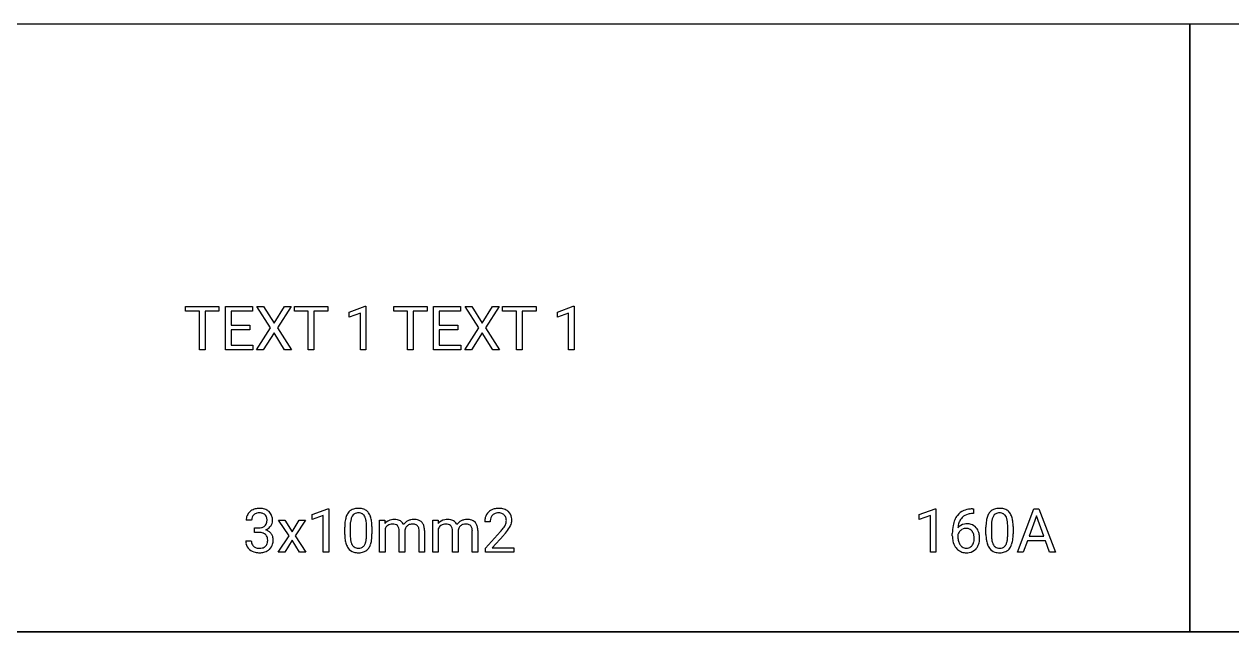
# Model space of a CAD drawing. Header units: metres. Extents: x 0 to 1062, y -1350 to 150.
# Drawn here: x 287.2 to 585.3, y 0 to 150 of the extents above; entities that cross this region are included whole.
import ezdxf

# ---------------------------------------------------------------- set-up
doc = ezdxf.new("R2010")
doc.units = ezdxf.units.M

msp = doc.modelspace()

# ---------------------------------------------------------------- linework, layer by layer
for p, q in [((575, 150), (175, 150)), ((575, 0), (575, 150)), ((975, 150), (575, 150)), ((575, 150), (575, 0)), ((327.04, 79.15), (327.04, 80.31)), ((327.04, 80.31), (335.29, 80.31)), ((330.47, 79.15), (327.04, 79.15)), ((330.47, 69.64), (330.47, 79.15)), ((335.29, 79.15), (331.86, 79.15)), ((331.86, 79.15), (331.86, 69.64)), ((335.29, 80.31), (335.29, 79.15)), ((336.87, 69.64), (336.87, 80.31)), ((336.87, 80.31), (343.58, 80.31)), ((343.58, 79.15), (338.28, 79.15)), ((338.28, 79.15), (338.28, 75.72)), ((343.58, 80.31), (343.58, 79.15)), ((348.04, 75.02), (344.66, 80.31)), ((344.66, 80.31), (346.31, 80.31)), ((346.31, 80.31), (348.88, 76.22)), ((348.88, 76.22), (351.43, 80.31)), ((353.09, 80.31), (349.72, 75.02)), ((351.43, 80.31), (353.09, 80.31)), ((353.92, 79.15), (353.92, 80.31)), ((353.92, 80.31), (362.17, 80.31)), ((357.34, 79.15), (353.92, 79.15)), ((357.34, 69.64), (357.34, 79.15)), ((362.17, 79.15), (358.74, 79.15)), ((358.74, 79.15), (358.74, 69.64)), ((362.17, 80.31), (362.17, 79.15)), ((367.47, 78.9), (371.36, 80.36)), ((367.47, 77.67), (367.47, 78.9)), ((370.21, 78.67), (367.47, 77.67)), ((370.21, 69.64), (370.21, 78.67)), ((371.36, 80.36), (371.57, 80.36)), ((371.57, 80.36), (371.57, 69.64)), ((378.43, 79.15), (378.43, 80.31)), ((378.43, 80.31), (386.68, 80.31)), ((381.85, 79.15), (378.43, 79.15)), ((381.85, 69.64), (381.85, 79.15)), ((386.68, 79.15), (383.25, 79.15)), ((383.25, 79.15), (383.25, 69.64)), ((386.68, 80.31), (386.68, 79.15)), ((388.26, 69.64), (388.26, 80.31)), ((388.26, 80.31), (394.96, 80.31)), ((394.96, 79.15), (389.67, 79.15)), ((389.67, 79.15), (389.67, 75.72)), ((394.96, 80.31), (394.96, 79.15)), ((399.42, 75.02), (396.05, 80.31)), ((396.05, 80.31), (397.69, 80.31)), ((397.69, 80.31), (400.26, 76.22)), ((400.26, 76.22), (402.82, 80.31)), ((404.48, 80.31), (401.11, 75.02)), ((402.82, 80.31), (404.48, 80.31)), ((405.31, 79.15), (405.31, 80.31)), ((405.31, 80.31), (413.56, 80.31)), ((408.73, 79.15), (405.31, 79.15)), ((408.73, 69.64), (408.73, 79.15)), ((413.56, 79.15), (410.13, 79.15)), ((410.13, 79.15), (410.13, 69.64)), ((413.56, 80.31), (413.56, 79.15)), ((418.86, 78.9), (422.74, 80.36)), ((418.86, 77.67), (418.86, 78.9)), ((421.59, 78.67), (418.86, 77.67)), ((421.59, 69.64), (421.59, 78.67)), ((422.74, 80.36), (422.96, 80.36)), ((422.96, 80.36), (422.96, 69.64)), ((338.28, 75.72), (342.9, 75.72)), ((342.9, 74.57), (338.28, 74.57)), ((338.28, 74.57), (338.28, 70.79)), ((342.9, 75.72), (342.9, 74.57)), ((344.58, 69.64), (348.04, 75.02)), ((349.72, 75.02), (353.17, 69.64)), ((389.67, 75.72), (394.29, 75.72)), ((394.29, 74.57), (389.67, 74.57)), ((389.67, 74.57), (389.67, 70.79)), ((394.29, 75.72), (394.29, 74.57)), ((395.97, 69.64), (399.42, 75.02)), ((401.11, 75.02), (404.56, 69.64)), ((348.88, 73.8), (346.24, 69.64)), ((351.5, 69.64), (348.88, 73.8)), ((400.26, 73.8), (397.63, 69.64)), ((402.89, 69.64), (400.26, 73.8)), ((331.86, 69.64), (330.47, 69.64)), ((343.65, 69.64), (336.87, 69.64)), ((338.28, 70.79), (343.65, 70.79)), ((343.65, 70.79), (343.65, 69.64)), ((346.24, 69.64), (344.58, 69.64)), ((353.17, 69.64), (351.5, 69.64)), ((358.74, 69.64), (357.34, 69.64)), ((371.57, 69.64), (370.21, 69.64)), ((383.25, 69.64), (381.85, 69.64)), ((395.04, 69.64), (388.26, 69.64)), ((389.67, 70.79), (395.04, 70.79)), ((395.04, 70.79), (395.04, 69.64)), ((397.63, 69.64), (395.97, 69.64)), ((404.56, 69.64), (402.89, 69.64)), ((410.13, 69.64), (408.73, 69.64)), ((422.96, 69.64), (421.59, 69.64)), ((358.32, 28.93), (362.2, 30.38)), ((362.2, 30.38), (362.42, 30.38)), ((362.42, 30.38), (362.42, 19.67)), ((508.19, 28.93), (512.08, 30.38)), ((512.08, 30.38), (512.29, 30.38)), ((512.29, 30.38), (512.29, 19.67)), ((521.33, 30.34), (521.58, 30.34)), ((521.58, 30.34), (521.58, 29.19)), ((532.42, 19.67), (536.5, 30.33)), ((536.5, 30.33), (537.73, 30.33)), ((537.73, 30.33), (541.81, 19.67)), ((343.36, 27.53), (342, 27.53)), ((352.62, 23.67), (350.02, 27.59)), ((350.02, 27.59), (351.59, 27.59)), ((351.59, 27.59), (353.33, 24.7)), ((353.33, 24.7), (355.09, 27.59)), ((356.67, 27.59), (354.07, 23.67)), ((355.09, 27.59), (356.67, 27.59)), ((358.32, 27.7), (358.32, 28.93)), ((361.05, 28.7), (358.32, 27.7)), ((361.05, 19.67), (361.05, 28.7)), ((374.94, 19.67), (374.94, 27.59)), ((374.94, 27.59), (376.22, 27.59)), ((376.22, 27.59), (376.26, 26.71)), ((388.09, 19.67), (388.09, 27.59)), ((388.09, 27.59), (389.37, 27.59)), ((389.37, 27.59), (389.41, 26.71)), ((402.25, 27.19), (400.9, 27.19)), ((508.19, 27.7), (508.19, 28.93)), ((510.93, 28.7), (508.19, 27.7)), ((510.93, 19.67), (510.93, 28.7)), ((521.58, 29.19), (521.33, 29.19)), ((537.11, 28.6), (535.3, 23.61)), ((538.93, 23.61), (537.11, 28.6)), ((344.08, 25.66), (345.1, 25.66)), ((344.08, 24.55), (344.08, 25.66)), ((345.1, 24.55), (344.08, 24.55)), ((366.34, 24.03), (366.34, 25.84)), ((367.7, 26.17), (367.7, 24)), ((371.72, 23.85), (371.72, 26.07)), ((373.07, 25.97), (373.07, 24.22)), ((376.3, 25.45), (376.3, 19.67)), ((379.81, 19.67), (379.81, 24.86)), ((381.17, 24.93), (381.17, 19.67)), ((384.7, 19.67), (384.7, 24.9)), ((386.05, 24.98), (386.05, 19.67)), ((389.44, 25.45), (389.44, 19.67)), ((392.96, 19.67), (392.96, 24.86)), ((394.32, 24.93), (394.32, 19.67)), ((397.84, 19.67), (397.84, 24.9)), ((399.2, 24.98), (399.2, 19.67)), ((401.1, 20.64), (404.79, 24.74)), ((405.59, 23.87), (402.74, 20.77)), ((516.34, 23.73), (516.34, 24.25)), ((517.7, 24.07), (517.7, 23.57)), ((524.64, 24.03), (524.64, 25.84)), ((525.99, 26.17), (525.99, 24)), ((530.01, 23.85), (530.01, 26.07)), ((531.37, 25.97), (531.37, 24.22)), ((341.91, 22.48), (343.27, 22.48)), ((349.94, 19.67), (352.62, 23.67)), ((353.35, 22.63), (351.52, 19.67)), ((355.18, 19.67), (353.35, 22.63)), ((354.07, 23.67), (356.75, 19.67)), ((534.88, 22.45), (533.87, 19.67)), ((539.34, 22.45), (534.88, 22.45)), ((535.3, 23.61), (538.93, 23.61)), ((540.36, 19.67), (539.34, 22.45)), ((351.52, 19.67), (349.94, 19.67)), ((356.75, 19.67), (355.18, 19.67)), ((362.42, 19.67), (361.05, 19.67)), ((376.3, 19.67), (374.94, 19.67)), ((381.17, 19.67), (379.81, 19.67)), ((386.05, 19.67), (384.7, 19.67)), ((389.44, 19.67), (388.09, 19.67)), ((394.32, 19.67), (392.96, 19.67)), ((399.2, 19.67), (397.84, 19.67)), ((401.1, 19.67), (401.1, 20.64)), ((408.09, 19.67), (401.1, 19.67)), ((402.74, 20.77), (408.09, 20.77)), ((408.09, 20.77), (408.09, 19.67)), ((512.29, 19.67), (510.93, 19.67)), ((533.87, 19.67), (532.42, 19.67)), ((541.81, 19.67), (540.36, 19.67)), ((175, 0), (575, 0)), ((662.5, 0), (262.5, 0)), ((575, 0), (975, 0))]:
    msp.add_line(p, q)
for centre, radius, start, end in [((345.02, 27.34), 3.1, 109.4923, 132.2591), ((345.19, 26.81), 3.67, 94.0186, 109.2749), ((345.28, 25.92), 4.56, 89.9538, 94.3439), ((345.32, 25.97), 4.51, 77.1833, 90.4936), ((345.67, 27.45), 2.99, 55.4019, 77.3239), ((345.84, 27.74), 2.65, 47.0236, 54.9155), ((369.22, 27.88), 2.53, 113.9045, 144.8711), ((369.54, 27.11), 3.36, 94.2783, 113.4357), ((369.7, 25.7), 4.78, 89.919, 94.9543), ((369.73, 26.05), 4.43, 79.8808, 90.3219), ((370, 27.48), 2.97, 59.7342, 80.2344), ((370.22, 27.9), 2.51, 36.1874, 59.1551), ((403.98, 27.34), 3.09, 109.3993, 133.7311), ((404.26, 26.51), 3.96, 93.838, 109.2571), ((404.38, 25.31), 5.16, 89.9476, 94.2489), ((404.42, 25.96), 4.52, 77.3427, 90.4709), ((404.75, 27.4), 3.04, 56.0713, 77.4694), ((404.92, 27.69), 2.71, 47.9297, 55.6151), ((520.7, 26.25), 3.98, 112.751, 141.1926), ((521.19, 25.02), 5.31, 94.9147, 112.4719), ((521.43, 23.01), 7.33, 90.7759, 95.4854), ((527.52, 27.88), 2.53, 113.9045, 144.8711), ((527.83, 27.11), 3.36, 94.2783, 113.4357), ((527.99, 25.7), 4.78, 89.919, 94.9543), ((528.02, 26.05), 4.43, 79.8808, 90.3219), ((528.3, 27.48), 2.97, 59.7342, 80.2344), ((528.51, 27.9), 2.51, 36.1874, 59.1551), ((344.85, 27.57), 2.85, 156.7254, 180.6895), ((344.78, 27.56), 2.78, 131.5241, 155.8625), ((345.79, 27.54), 2.43, 175.3005, 180.056), ((345.27, 27.59), 1.91, 158.8914, 175.6954), ((345, 27.69), 1.62, 133.5328, 158.5491), ((345.08, 27.6), 1.74, 103.4748, 133.5694), ((345.26, 26.88), 2.49, 89.5225, 103.6892), ((345.29, 26.07), 3.29, 84.9801, 90.1027), ((345.43, 27.29), 2.07, 64.9824, 85.9768), ((345.7, 27.91), 1.39, 16.7478, 64.0965), ((345.54, 27.36), 1.6, -48.425, -9.5404), ((344.55, 27.54), 2.61, -1.0476, 17.2451), ((344.96, 27.48), 2.19, -10.1534, 0.2425), ((345.93, 27.82), 2.53, 20.8442, 47.0924), ((345.24, 27.58), 3.26, 4.0223, 20.6137), ((346.36, 27.46), 2.15, -18.6386, -0.0375), ((344.16, 27.47), 4.35, -0.0603, 4.499), ((376.44, 25.92), 10.1, 171.3605, 180.4314), ((372.13, 26.57), 5.73, 160.3049, 171.3303), ((370.05, 27.32), 3.53, 145.1146, 160.3691), ((376.48, 26.13), 8.79, 173.626, 179.7295), ((372.87, 26.54), 5.15, 165.0175, 173.7342), ((370.59, 27.18), 2.78, 149.6234, 165.4259), ((369.56, 27.77), 1.59, 125.8471, 149.3151), ((369.54, 27.75), 1.6, 101.6851, 125.0627), ((369.69, 27.09), 2.28, 89.6223, 101.9167), ((369.71, 26.84), 2.52, 84.3403, 90.0926), ((369.8, 27.55), 1.81, 63.4356, 85.0199), ((369.89, 27.78), 1.57, 30.7009, 62.4934), ((369.05, 27.28), 2.54, 16.4173, 30.7965), ((366.98, 26.65), 4.71, 7.0754, 16.6026), ((362.81, 26.13), 8.91, -0.3813, 7.0913), ((369.35, 27.31), 3.56, 17.6061, 35.6109), ((366.9, 26.49), 6.14, 7.5233, 17.9382), ((362.79, 25.93), 10.28, 0.2523, 7.6309), ((378.41, 24.92), 2.8, 100.3147, 140.1566), ((378.59, 24.04), 3.7, 89.7492, 100.6868), ((378.64, 24.3), 3.44, 77.6386, 90.4719), ((378.92, 25.5), 2.2, 52.0491, 78.0346), ((378.92, 25.58), 2.14, 24.4324, 50.9273), ((383.34, 24.75), 3, 118.576, 145.1954), ((383.19, 25.04), 2.68, 102.9387, 118.8207), ((383.38, 24.22), 3.52, 89.6091, 102.8285), ((383.47, 24.29), 3.45, 71.7698, 91.0655), ((383.91, 25.65), 2.02, 30.0284, 71.7493), ((391.56, 24.92), 2.8, 100.3147, 140.1566), ((391.74, 24.04), 3.7, 89.7492, 100.6868), ((391.79, 24.3), 3.44, 77.6386, 90.4719), ((392.07, 25.5), 2.2, 52.0491, 78.0346), ((392.07, 25.58), 2.14, 24.4324, 50.9273), ((396.49, 24.75), 3, 118.576, 145.1954), ((396.34, 25.04), 2.68, 102.9387, 118.8207), ((396.52, 24.22), 3.52, 89.6091, 102.8285), ((396.61, 24.29), 3.45, 71.7698, 91.0655), ((397.06, 25.65), 2.02, 30.0284, 71.7493), ((404.66, 27.22), 3.76, 164.6898, 180.4794), ((403.88, 27.42), 2.96, 133.4629, 164.4994), ((405.71, 27.19), 3.46, 175.9224, 180.0552), ((404.82, 27.28), 2.56, 161.2165, 176.3918), ((404.14, 27.51), 1.84, 135.9423, 161.1924), ((404.06, 27.57), 1.75, 127.5802, 135.7627), ((404.14, 27.45), 1.88, 103.7449, 127.1517), ((404.36, 26.57), 2.8, 89.4583, 103.8184), ((404.39, 26.9), 2.47, 85.2826, 90.0571), ((404.45, 27.44), 1.93, 68.7646, 85.6884), ((404.54, 27.72), 1.63, 43.1432, 68.4156), ((404.44, 27.6), 1.78, 14.3635, 43.5045), ((403.66, 27.49), 2.58, -28.5611, -7.5167), ((403.94, 27.48), 2.3, -0.4249, 14.3017), ((403.79, 27.46), 2.45, -7.2295, 0.0186), ((405.05, 27.81), 2.53, 9.7854, 48.2551), ((404.65, 27.65), 2.95, -16.7689, -0.5227), ((404.22, 27.64), 3.38, -0.2347, 10.2587), ((523.04, 25.04), 6.64, 156.9481, 169.4055), ((521.34, 25.76), 4.79, 141.3846, 156.8839), ((522.24, 25.43), 4.52, 157.4577, 171.4845), ((521.11, 25.9), 3.29, 134.3411, 157.4851), ((521.02, 25.95), 3.19, 104.3078, 133.8639), ((521.37, 24.63), 4.56, 90.5989, 104.534), ((534.74, 25.92), 10.1, 171.3605, 180.4314), ((530.42, 26.57), 5.73, 160.3049, 171.3303), ((528.34, 27.32), 3.53, 145.1146, 160.3691), ((534.78, 26.13), 8.79, 173.626, 179.7295), ((531.17, 26.54), 5.15, 165.0175, 173.7342), ((528.88, 27.18), 2.78, 149.6234, 165.4259), ((527.85, 27.77), 1.59, 125.8471, 149.3151), ((527.84, 27.75), 1.6, 101.6851, 125.0627), ((527.98, 27.09), 2.28, 89.6223, 101.9167), ((528, 26.84), 2.52, 84.3403, 90.0926), ((528.09, 27.55), 1.81, 63.4356, 85.0199), ((528.18, 27.78), 1.57, 30.7009, 62.4934), ((527.35, 27.28), 2.54, 16.4173, 30.7965), ((525.27, 26.65), 4.71, 7.0754, 16.6026), ((521.1, 26.13), 8.91, -0.3813, 7.0913), ((527.64, 27.31), 3.56, 17.6061, 35.6109), ((525.19, 26.49), 6.14, 7.5233, 17.9382), ((521.08, 25.93), 10.28, 0.2523, 7.6309), ((345.07, 28.7), 3.04, -89.5828, -76.9872), ((345.07, 20.74), 3.81, 80.1228, 89.5476), ((345.29, 22), 2.53, 67.7818, 80.1624), ((345.31, 27.69), 2, -77.1573, -56.3541), ((345.56, 22.67), 1.81, 49.2602, 67.8329), ((345.45, 27.46), 1.73, -55.8505, -48.2326), ((345.7, 22.84), 1.59, 14.7964, 48.8337), ((345.66, 27.97), 3.06, -67.545, -59.8681), ((345.96, 22.29), 2.98, 56.2745, 72.9348), ((345.87, 27.62), 2.65, -60.0327, -34.5866), ((346.27, 22.79), 2.39, 36.7001, 55.9859), ((345.9, 27.63), 2.64, -35.1102, -18.9028), ((346.33, 22.83), 2.32, 16.751, 36.6134), ((376.27, 24.11), 9.93, -179.5379, -172.0299), ((376.47, 23.95), 8.77, 179.6245, 187.282), ((362.72, 24.14), 10.35, -8.5335, 0.4264), ((378.28, 24.61), 2.15, 145.15, 156.9011), ((377.89, 24.88), 1.68, 103.2507, 145.2633), ((378.1, 24.09), 2.5, 89.4977, 103.6889), ((378.16, 24.24), 2.35, 73.6234, 90.9303), ((378.43, 25.19), 1.36, 48.5718, 73.4638), ((378.43, 25.23), 1.34, 16.9411, 47.2709), ((377.37, 24.91), 2.44, -1.0348, 16.955), ((383.62, 24.67), 2.46, 169.6382, 174.0077), ((383.15, 24.77), 1.98, 154.8037, 169.9564), ((382.88, 24.89), 1.68, 132.0197, 154.5908), ((382.89, 24.89), 1.69, 104.1018, 132.2478), ((382.99, 24.46), 2.13, 89.609, 104.0282), ((383.03, 23.56), 3.03, 80.5344, 90.4335), ((383.24, 24.81), 1.76, 66.4323, 80.6559), ((383.5, 25.41), 1.1, 43.25, 66.571), ((383.39, 25.33), 1.24, 25.3306, 42.396), ((382.97, 25.13), 1.71, 11.4675, 25.2189), ((381.9, 24.92), 2.8, -0.5371, 11.3469), ((383.33, 25.33), 2.68, 12.5337, 29.6219), ((381.61, 24.95), 4.44, 0.3768, 12.5853), ((391.42, 24.61), 2.15, 145.15, 156.9011), ((391.04, 24.88), 1.68, 103.2507, 145.2633), ((391.25, 24.09), 2.5, 89.4977, 103.6889), ((391.31, 24.24), 2.35, 73.6234, 90.9303), ((391.58, 25.19), 1.36, 48.5718, 73.4638), ((391.57, 25.23), 1.34, 16.9411, 47.2709), ((390.52, 24.91), 2.44, -1.0348, 16.955), ((396.77, 24.67), 2.46, 169.6382, 174.0077), ((396.3, 24.77), 1.98, 154.8037, 169.9564), ((396.03, 24.89), 1.68, 132.0197, 154.5908), ((396.03, 24.89), 1.69, 104.1018, 132.2478), ((396.14, 24.46), 2.13, 89.609, 104.0282), ((396.18, 23.56), 3.03, 80.5344, 90.4335), ((396.39, 24.81), 1.76, 66.4323, 80.6559), ((396.65, 25.41), 1.1, 43.25, 66.571), ((396.54, 25.33), 1.24, 25.3306, 42.396), ((396.11, 25.13), 1.71, 11.4675, 25.2189), ((395.05, 24.92), 2.8, -0.5371, 11.3469), ((396.47, 25.33), 2.68, 12.5337, 29.6219), ((394.76, 24.95), 4.44, 0.3768, 12.5853), ((394.51, 33.9), 13.77, -41.6897, -37.1461), ((400.56, 29.32), 6.19, -37.1463, -31.3391), ((394.78, 33.86), 14.72, -42.7398, -40.1353), ((402.79, 27.94), 3.56, -30.9941, -28.2007), ((398.97, 30.44), 9.31, -40.6727, -30.0526), ((402.83, 28.21), 4.86, -29.9823, -16.869), ((526.92, 24.33), 10.58, 169.506, 180.4647), ((519.67, 23.36), 2.09, 142.17, 160.2783), ((519.79, 23.91), 2.73, 99.617, 139.1542), ((523.65, 25.17), 5.95, 171.0843, 174.968), ((519.86, 23.2), 2.34, 125.0918, 141.8705), ((519.9, 23.18), 2.39, 117.13, 125.5663), ((519.79, 23.41), 2.13, 89.7387, 117.1618), ((520.01, 22.88), 3.78, 89.7488, 100.2562), ((519.8, 23.45), 2.09, 82.7845, 90.1035), ((520.05, 23.43), 3.23, 73.182, 90.5378), ((519.86, 23.86), 1.67, 57.5923, 83.1979), ((519.77, 23.76), 1.81, 37.5896, 56.9825), ((520.2, 23.99), 2.66, 39.617, 72.7027), ((519.47, 23.5), 2.2, 31.0627, 38.0776), ((519.18, 23.34), 2.53, 11.4098, 30.6339), ((519.71, 23.54), 3.32, 17.8581, 40.1639), ((518.82, 23.26), 4.25, 3.619, 17.7908), ((534.56, 24.11), 9.93, -179.5379, -172.0299), ((534.76, 23.95), 8.77, 179.6245, 187.282), ((521.02, 24.14), 10.35, -8.5335, 0.4264), ((345.21, 22.47), 3.3, 179.7619, 190.8396), ((344.53, 22.33), 2.61, -169.3312, -130.1365), ((345.38, 22.46), 2.11, 179.4882, 195.5731), ((344.92, 22.34), 1.63, -164.2311, -132.3002), ((345.04, 22.46), 1.8, -132.487, -108.5724), ((345.69, 22.26), 1.58, -62.2119, -45.4862), ((345.65, 22.29), 1.62, -45.1232, -18.8574), ((344.96, 22.52), 2.35, -18.8839, -3.539), ((344.95, 22.64), 2.37, -0.6035, 14.9827), ((344.07, 22.61), 3.25, -4.0548, 0.0584), ((345.93, 22.39), 2.71, -48.3599, -15.8296), ((345.11, 22.61), 3.56, -15.6572, 0.5353), ((345.73, 22.67), 2.94, -0.5437, 16.4445), ((372.51, 23.58), 6.13, -172.1182, -161.7654), ((370.25, 22.81), 3.74, -162.0305, -144.7377), ((372.52, 23.44), 4.79, -172.7199, -163.1688), ((370.53, 22.83), 2.71, -163.3154, -149.3269), ((369.7, 22.34), 1.74, -149.3512, -127.0543), ((369.58, 22.21), 1.56, -126.4303, -106.4901), ((369.89, 22.17), 1.52, -70.4139, -40.6172), ((369.68, 22.36), 1.81, -40.7966, -31.9756), ((368.89, 22.8), 2.71, -31.1132, -14.8036), ((366.5, 23.48), 5.19, -15.2599, -6.4575), ((362.68, 23.93), 9.04, -6.5767, -0.5013), ((369.3, 22.71), 3.59, -34.534, -19.3947), ((367.16, 23.48), 5.87, -19.4648, -8.5613), ((523.08, 23.72), 6.74, 179.9573, 183.8075), ((521.62, 23.59), 5.28, -176.5341, -162.9153), ((520.44, 23.23), 4.04, -162.9011, -141.1646), ((522.43, 23.54), 4.73, 179.6194, 190.7811), ((520.87, 23.23), 3.14, -169.4135, -151.0511), ((520.4, 23), 2.61, -150.5604, -143.6594), ((520.08, 22.73), 2.2, -144.314, -126.2497), ((519.75, 22.31), 1.66, -125.8215, -89.337), ((519.88, 22.32), 1.67, -71.7054, -37.016), ((519.36, 22.74), 2.34, -37.5261, -16.0346), ((518.49, 23), 3.25, -16.1279, -3.2038), ((518.04, 23.11), 3.69, -0.3953, 11.549), ((517.5, 23.08), 4.24, -3.5619, 0.0421), ((519.6, 22.78), 3.44, -34.3812, -12.9934), ((518.19, 23.11), 4.89, -13.0513, 0.4559), ((517.66, 23.15), 5.42, -0.0446, 3.9677), ((530.81, 23.58), 6.13, -172.1182, -161.7654), ((528.54, 22.81), 3.74, -162.0305, -144.7377), ((530.81, 23.44), 4.79, -172.7199, -163.1688), ((528.82, 22.83), 2.71, -163.3154, -149.3269), ((527.99, 22.34), 1.74, -149.3512, -127.0543), ((527.87, 22.21), 1.56, -126.4303, -106.4901), ((528.18, 22.17), 1.52, -70.4139, -40.6172), ((527.97, 22.36), 1.81, -40.7966, -31.9756), ((527.18, 22.8), 2.71, -31.1132, -14.8036), ((524.8, 23.48), 5.19, -15.2599, -6.4575), ((520.97, 23.93), 9.04, -6.5767, -0.5013), ((527.6, 22.71), 3.59, -34.534, -19.3947), ((525.45, 23.48), 5.87, -19.4648, -8.5613), ((344.95, 22.79), 3.23, -130.5569, -102.6389), ((345.26, 24.07), 4.55, -102.8748, -89.5849), ((345.22, 23.02), 2.38, -108.5063, -93.6627), ((345.29, 23.75), 3.13, -94.0728, -89.9494), ((345.32, 23.53), 2.9, -90.5457, -77.1922), ((345.3, 24.52), 5, -90.0477, -85.8398), ((345.4, 23.44), 3.91, -86.2036, -71.3288), ((345.53, 22.58), 1.93, -77.0037, -62.3965), ((345.65, 22.69), 3.12, -71.1977, -48.084), ((369.3, 22.17), 2.59, -144.2752, -106.3989), ((369.67, 23.43), 3.91, -106.4234, -89.2619), ((369.7, 22.66), 2.03, -106.2029, -89.4379), ((369.75, 22.63), 2, -90.795, -70.9613), ((369.73, 24.2), 4.68, -90.0819, -84.9622), ((369.89, 22.84), 3.31, -85.6337, -66.2168), ((370.17, 22.12), 2.54, -65.6916, -34.7171), ((520.06, 22.93), 3.55, -141.0886, -133.6632), ((519.65, 22.48), 2.95, -133.9596, -108.6408), ((519.74, 22.85), 3.33, -108.1271, -89.4913), ((519.8, 22.65), 2.01, -90.5977, -72.3362), ((519.79, 23.51), 3.99, -90.2368, -79.8996), ((520.01, 22.47), 2.93, -80.4859, -42.0195), ((519.83, 22.65), 3.18, -42.2341, -34.7426), ((527.59, 22.17), 2.59, -144.2752, -106.3989), ((527.96, 23.43), 3.91, -106.4234, -89.2619), ((527.99, 22.66), 2.03, -106.2029, -89.4379), ((528.04, 22.63), 2, -90.795, -70.9613), ((528.02, 24.2), 4.68, -90.0819, -84.9622), ((528.18, 22.84), 3.31, -85.6337, -66.2168), ((528.47, 22.12), 2.54, -65.6916, -34.7171)]:
    msp.add_arc(centre, radius, start, end)

doc.saveas('drawing.dxf')
